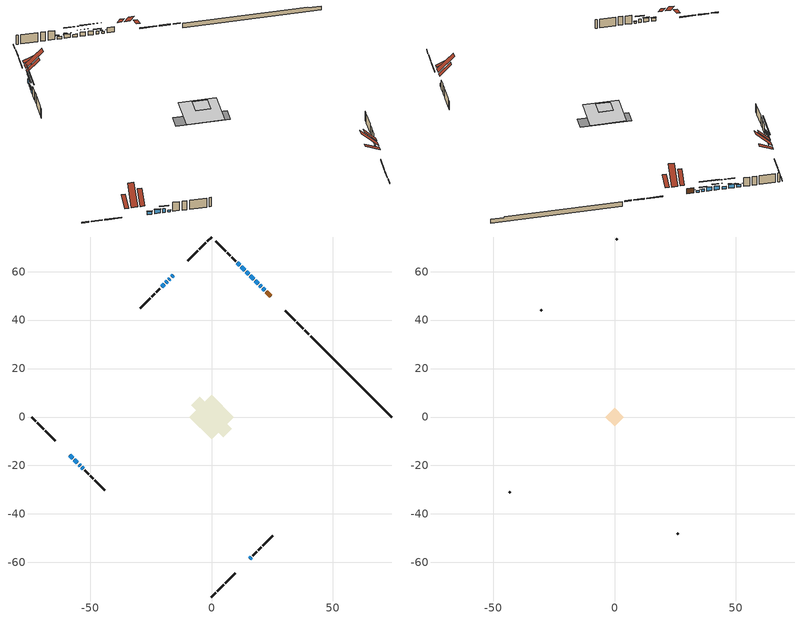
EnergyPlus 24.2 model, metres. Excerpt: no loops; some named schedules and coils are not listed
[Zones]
conditioned space
 floor adiabatic (AdiabaticFloorConstruction): -9.17,0 0,9.17 9.17,0 0,-9.17 z1.61
 floor foundation (Slab1 construction): -8.35,4.82 -4.82,8.35 8.35,-4.82 4.82,-8.35 z-1.48
 wall outside (RimJoist1 construction): 0,-74.29 1.68,-72.61 / -74.29,0 -72.61,-1.68 / 0,74.29 -1.68,72.61 / 40.22,34.07 38.54,35.75 z0.39:0.69
 wall outside (RimJoist2 construction): 2.34,-71.95 4.99,-69.3 / -71.95,-2.34 -69.3,-4.99 / -2.34,71.95 -4.99,69.3 / 37.88,36.41 35.23,39.06 z0.39:0.69
 wall outside (RimJoist3 construction): 5.65,-68.64 9.74,-64.55 / -68.64,-5.65 -64.55,-9.74 / -5.65,68.64 -9.74,64.55 / 34.57,39.72 30.48,43.81 z0.39:0.69
 wall outside (AdiabaticWallConstruction 1): 24.36,49.94 22.59,51.7 z0.39:2.42
 wall outside (AdiabaticWallConstruction): 21.94,52.35 21.25,53.04 z0.39:1.15; 20.6,53.69 19.93,54.36 z0.39:1.51; 19.28,55.01 18,56.29 / 17.34,56.95 16.07,58.22 / -15.86,58.43 -16.48,57.81 z0.39:2.02; 15.41,58.88 14.33,59.96 / -17.13,57.16 -17.67,56.62 z0.39:1.46; 13.68,60.61 12.31,61.98 / -56.69,-17.6 -55.33,-18.97 z0.39:1.97; 15.86,-58.43 16.44,-57.85 / -58.43,-15.87 -57.35,-16.94 z0.39:1.61; 11.65,62.64 10.58,63.71 z0.39:1.41; -18.33,55.96 -18.89,55.41 z0.39:0.82; -19.54,54.75 -20.62,53.67 z0.39:1.79; -54.67,-19.62 -54.11,-20.18 z0.39:1.86; -53.46,-20.83 -52.92,-21.37 z0.39:1
 wall outside (Wall1 construction): 17.09,-57.2 18.67,-55.62 / -52.26,-22.03 -50.69,-23.6 / -21.28,53.02 -22.85,51.44 / 9.92,64.37 8.35,65.94 z0.39:4.05
 wall outside (Wall2 construction): 19.32,-54.97 20.45,-53.84 / -50.03,-24.26 -48.91,-25.38 / -23.51,50.78 -24.63,49.66 / 7.69,66.6 6.57,67.72 z0.39:4.05
 wall outside (Wall3 construction): 21.1,-53.19 25.2,-49.09 / -48.25,-26.04 -44.16,-30.13 / -25.29,49 -29.38,44.91 / 5.91,68.38 1.82,72.47 z0.39:4.05
 wall foundation (FoundationWall1 construction): 40.88,33.41,-1.48 40.88,33.41,0.39 70.95,3.34,0.39 70.95,3.34,0.11 74.29,0,0.11 74.29,0,-1.48
 window (WindowConstruction): 21.94,52.35 21.25,53.04 z0.39:1.15
 window (WindowConstruction 7): 20.6,53.69 19.93,54.36 z0.39:1.51
 window (WindowConstruction 8): 19.28,55.02 18,56.29 z0.39:2.01
 window (WindowConstruction 9): 17.34,56.95 16.07,58.22 z0.39:2.01
 window (WindowConstruction 10): 15.41,58.88 14.33,59.96 z0.39:1.46
 window (WindowConstruction 11): 13.68,60.61 12.31,61.98 z0.39:1.97
 window (WindowConstruction 12): -15.87,58.42 -16.48,57.81 z0.39:2.01
 window (WindowConstruction 13): -17.13,57.16 -17.67,56.62 z0.39:1.46
 window (WindowConstruction 14): 15.87,-58.42 16.44,-57.85 z0.39:1.61
 window (WindowConstruction 1): 11.65,62.64 10.58,63.71 z0.39:1.41
 window (WindowConstruction 15): -18.33,55.96 -18.88,55.41 z0.39:0.82
 window (WindowConstruction 2): -19.54,54.75 -20.62,53.67 z0.39:1.79
 window (WindowConstruction 3): -58.42,-15.87 -57.35,-16.94 z0.39:1.61
 window (WindowConstruction 4): -56.69,-17.6 -55.33,-18.96 z0.39:1.97
 window (WindowConstruction 5): -54.67,-19.62 -54.11,-20.18 z0.39:1.86
 window (WindowConstruction 6): -53.46,-20.83 -52.92,-21.37 z0.39:1
 door (Door): 24.35,49.94 22.59,51.7 z0.39:2.42
 ceiling adiabatic (AdiabaticFloorConstruction): 0,-9.17 9.17,0 0,9.17 -9.17,0 z1.61
 roof outside (Roof2 construction): 13.49,-60.8,4.05 9.33,-56.64,9.93 7.86,-58.11,9.93 12.02,-62.27,4.05; -60.8,-13.49,4.05 -56.64,-9.33,9.93 -58.11,-7.86,9.93 -62.27,-12.02,4.05; -13.49,60.8,4.05 -9.33,56.64,9.93 -7.86,58.11,9.93 -12.02,62.27,4.05; 26.73,47.56,4.05 22.57,43.4,9.93 24.04,41.93,9.93 28.2,46.09,4.05
attic - vented
 floor to conditioned space (Floor1 construction Reversed): -3.72,0 0,3.72 3.72,0 0,-3.72 z4.05
 floor to conditioned space (Floor2 construction Reversed): -3.56,0 0,3.56 3.56,0 0,-3.56 z4.05
 wall outside (Wall4 construction): 25.85,-48.44 26.36,-47.93 / -43.5,-30.79 -43,-31.29 / -30.03,44.26 -30.54,43.75 / 1.16,73.13 0.66,73.63 z0.39:4.05
 roof outside (Roof1 construction): 11.36,-62.93,4.05 7.79,-59.35,6.15 6.83,-60.32,6.15 10.4,-63.89,4.05; -62.93,-11.36,4.05 -59.35,-7.79,6.15 -60.32,-6.83,6.15 -63.89,-10.4,4.05; -11.36,62.93,4.05 -7.79,59.35,6.15 -6.83,60.32,6.15 -10.4,63.89,4.05; 28.86,45.43,4.05 25.28,41.86,6.15 26.25,40.9,6.15 29.82,44.47,4.05
 roof outside (Roof3 construction): 15.21,-59.08,4.05 12.21,-56.08,8.29 11.15,-57.14,8.29 14.15,-60.14,4.05; -59.08,-15.21,4.05 -56.08,-12.21,8.29 -57.14,-11.15,8.29 -60.14,-14.15,4.05; -15.21,59.08,4.05 -12.21,56.08,8.29 -11.15,57.14,8.29 -14.15,60.14,4.05; 25.01,49.28,4.05 22.01,46.28,8.29 23.07,45.22,8.29 26.07,48.22,4.05
shading: 20.93,53.36 22.26,52.03 22.37,52.13 21.03,53.47 z1.61; 19.29,55 21.24,53.05 21.35,53.16 19.39,55.11 z2.42; 16.06,58.23 21.21,53.08 21.32,53.18 16.17,58.33 z4.75; 15.42,58.87 17.99,56.3 18.09,56.41 15.53,58.97 z2.93; 12.17,62.12 17.57,56.72 17.67,56.83 12.28,62.22 z4.51; 12.1,62.19 13.89,60.4 13.99,60.51 12.21,62.3 z2.26; -17.98,56.31 -14.36,59.93 -14.46,60.04 -18.09,56.41 z4.15; -19.18,55.11 -15.63,58.66 -15.73,58.77 -19.28,55.22 z3.59; 10.25,64.04 11.98,62.31 12.08,62.42 10.36,64.14 z1.87; -22.77,51.52 -14.45,59.84 -14.55,59.95 -22.87,51.63 z6.31; -21.05,53.24 -19.11,55.18 -19.22,55.29 -21.15,53.35 z2.4; -57.24,-17.05 -58.53,-15.76 -58.74,-15.97 -57.45,-17.26 z1.76; -55.22,-19.07 -56.8,-17.49 -57.01,-17.71 -55.43,-19.28 z2.12; -53.25,-21.04 -55.53,-18.76 -55.74,-18.97 -53.46,-21.25 z3.08; -52.81,-21.48 -53.56,-20.73 -53.77,-20.94 -53.02,-21.69 z1.15
[Building]
Building 1: Terrain=Suburbs
[Site:Location]
Halifax Intl AP_NS: Latitude {deg}=44.88; Longitude {deg}=-63.51; Time Zone {hr}=-4; Elevation {m}=145; Keep Site Location Information=Yes
[Site:GroundTemperature:Shallow]
3.15511, 1.33576, 1.19006, 2.05344, 5.51939, 8.9692, 11.96, 13.8546, 14.0156, 12.4746, 9.56009, 6.2161
[Site:WaterMainsTemperature]
Calculation Method=Schedule; Temperature Schedule=mains temperature schedule
[Material] Roughness=Rough; Thermal Absorptance=0.9
Name | Thickness {m} | Conductivity {W/m-K} | Density {kg/m3} | Specific Heat {J/kg-K} | Solar Absorptance | Visible Absorptance
asphalt or fiberglass shingles | 0.00635 | 0.162714 | 1121.4 | 1465.45 | 0.4 | 0.4
ceiling loosefill ins | 0.0846667 | 0.0480833 | 16.02 | 1046.75 | 0.7 | 0.7
ceiling stud and cavity | 0.1397 | 0.104528 | 65.682 | 1177.47 | 0.7 | 0.7
ceiling stud and cavity 1 | 0.1397 | 0.0867073 | 65.682 | 1177.47 | 0.7 | 0.7
concrete 4.0 in. | 0.1016 | 1.803125 | 2242.8 | 837.4 | 0.7 | 0.7
concrete 8.0 in. | 0.2032 | 1.803125 | 2242.8 | 837.4 | 0.7 | 0.7
door material | 0.04445 | 0.188738 | 512.64 | 1214.23 | 0.7 | 0.7
floor covering | 0.0127 | 0.0433444 | 54.468 | 1339.84 | 0.6 | 0.6
floor rigid ins; wall rigid ins | 0.512978 | 0.029427 | 32.04 | 1214.23 | 0.7 | 0.7
floor stud and cavity | 0.1397 | 1.75129 | 37.0049 | 1207.88 | 0.7 | 0.7
furniture material conditioned space 1 | 0.1524 | 0.115458 | 640.8 | 1214.23 | 0.6 | 0.6
gypsum board | 0.0127 | 0.160291 | 801 | 837.4 | 0.6 | 0.6
osb sheathing 0.5 in. | 0.0127 | 0.115458 | 512.64 | 1214.23 | 0.7 | 0.7
osb sheathing 0.75 in. | 0.01905 | 0.115458 | 512.64 | 1214.23 | 0.7 | 0.7
osb sheathing 2.0 in. | 0.0508 | 0.115458 | 512.64 | 1214.23 | 0.7 | 0.7
rim joist rigid ins | 0.051816 | 0.029427 | 32.04 | 1214.23 | 0.7 | 0.7
rim joist stud and cavity | 0.0508 | 0.593867 | 125.044 | 1163.47 | 0.6 | 0.6
rim joist stud and cavity 1 | 0.0508 | 0.570385 | 125.044 | 1163.47 | 0.6 | 0.6
rim joist stud and cavity 2 | 0.0508 | 0.0292424 | 125.044 | 1163.47 | 0.6 | 0.6
roof stud and cavity | 0.2032 | 0.115929 | 78.34581 | 1123.46 | 0.7 | 0.7
wall stud and cavity | 0.1397 | 0.100302 | 139.0536 | 1170.24 | 0.7 | 0.7
wall stud and cavity 1 | 0.1397 | 0.102109 | 139.0536 | 1170.24 | 0.7 | 0.7
wall stud and cavity 2 | 0.1397 | 0.0909844 | 139.0536 | 1170.24 | 0.7 | 0.7
wall stud and cavity 3 | 0.0889 | 6.1454 | 50.32683 | 1063.81 | 0.6 | 0.6
wall stud and cavity 4 | 0.0889 | 0.380278 | 52.3479 | 1209.89 | 0.7 | 0.7
wall stud and cavity 5 | 0.0889 | 0.391764 | 83.0341 | 1211.67 | 0.7 | 0.7
wood siding | 0.0254 | 0.102417 | 544.68 | 1172.36 | 0.4 | 0.4
wood siding 1 | 0.00254 | 0.102417 | 544.68 | 1172.36 | 0.4 | 0.4
wood siding 2; wood siding 3; wood siding 4 | 0.0254 | 0.102417 | 544.68 | 1172.36 | 0.7 | 0.7
[WindowMaterial:SimpleGlazingSystem]
Name | U-Factor {W/m2-K} | Solar Heat Gain Coefficient
WindowMaterial | 4.50436 | 0.53
WindowMaterial 1 | 4.31187 | 0.53
WindowMaterial 10 | 3.912142 | 0.55
WindowMaterial 11 | 4.79848 | 0.54
WindowMaterial 12 | 4.55148 | 0.49
WindowMaterial 2 | 4.07624 | 0.54
WindowMaterial 3 | 3.87296 | 0.56
WindowMaterial 4 | 3.61745 | 0.57
WindowMaterial 5 | 4.024 | 0.55
WindowMaterial 6 | 4.88989 | 0.5
WindowMaterial 7 | 4.125067 | 0.54
WindowMaterial 8 | 3.614047 | 0.57
WindowMaterial 9 | 4.27156 | 0.53
[Construction]
AdiabaticFloorConstruction: floor stud and cavity, floor rigid ins, osb sheathing 0.75 in., floor covering
AdiabaticWallConstruction: wood siding 3, wall rigid ins, wall stud and cavity 4, gypsum board
AdiabaticWallConstruction 1: wood siding 4, wall rigid ins, wall stud and cavity 4, gypsum board
Door: door material
Floor1 construction Reversed: gypsum board, ceiling stud and cavity
Floor2 construction Reversed: gypsum board, ceiling stud and cavity 1, ceiling loosefill ins
FoundationWall1 construction: concrete 8.0 in.
furniture construction conditioned space 1: furniture material conditioned space 1
PartitionWallConstruction: gypsum board, wall stud and cavity 5, gypsum board
RimJoist1 construction: wood siding 2, rim joist rigid ins, osb sheathing 2.0 in., rim joist stud and cavity
RimJoist2 construction: wood siding 2, rim joist rigid ins, osb sheathing 2.0 in., rim joist stud and cavity 1
RimJoist3 construction: wood siding 2, osb sheathing 2.0 in., rim joist stud and cavity 2
Roof1 construction; Roof3 construction: asphalt or fiberglass shingles
Roof2 construction: asphalt or fiberglass shingles, osb sheathing 0.75 in., roof stud and cavity, gypsum board
Slab1 construction: concrete 4.0 in.
Wall1 construction: wood siding, osb sheathing 0.5 in., wall stud and cavity, gypsum board
Wall2 construction: wood siding, osb sheathing 0.5 in., wall stud and cavity 1, gypsum board
Wall3 construction: wood siding, osb sheathing 0.5 in., wall stud and cavity 2, gypsum board
Wall4 construction: wood siding 1, wall stud and cavity 3
WindowConstruction: WindowMaterial
WindowConstruction 1: WindowMaterial 1
WindowConstruction 10; WindowConstruction 13: WindowMaterial 9
WindowConstruction 11; WindowConstruction 4: WindowMaterial 4
WindowConstruction 12: WindowMaterial 10
WindowConstruction 14: WindowMaterial 11
WindowConstruction 15: WindowMaterial 12
WindowConstruction 2: WindowMaterial 2
WindowConstruction 3: WindowMaterial 3
WindowConstruction 5: WindowMaterial 5
WindowConstruction 6: WindowMaterial 6
WindowConstruction 7: WindowMaterial 7
WindowConstruction 8; WindowConstruction 9: WindowMaterial 8
[Zone] Multiplier=1; Part of Total Floor Area=Yes
Name | Volume {m3}
attic - vented | 37.2025
conditioned space | 615.4
[Space]
Name | Zone | Volume {m3}
attic - vented 1 | attic - vented | 37.2025
conditioned space 1 | conditioned space | 615.4
[ZoneInfiltration:EffectiveLeakageArea]
infil attic - vented 1: Zone or Space=attic - vented 1; Schedule=Always On Discrete; Effective Air Leakage Area {cm2}=1899.58; Stack Coefficient=0.000549045; Wind Coefficient=1.58316e-05
[ZoneMixing]
whole house fan mix: Zone or Space=attic - vented; Schedule=Always On Continuous; Design Flow Rate Calculation Method=Flow/Zone; Design Flow Rate {m3/s}=0; Source Zone or Space=conditioned space
[SurfaceProperty:ExposedFoundationPerimeter]
Slab1: Exposed Perimeter Calculation Method=TotalExposedPerimeter; Total Exposed Perimeter {m}=47.253
[InternalMass] Zone or ZoneList=conditioned space; Space or SpaceList=conditioned space 1
Name | Construction | Surface Area {m2}
furniture mass conditioned space 1 | furniture construction conditioned space 1 | 104.52
partition wall mass | PartitionWallConstruction | 261.3
[Lights]
interior lighting: Zone or ZoneList or Space or SpaceList=conditioned space 1; Schedule=interior lighting schedule; Design Level Calculation Method=LightingLevel; Lighting Level {W}=343.2; Return Air Fraction=0; Fraction Radiant=0.6; Fraction Visible=0.2; Fraction Replaceable=1
[People]
occupants: Zone or ZoneList or Space or SpaceList=conditioned space 1; Number of People Schedule=occupants schedule; Number of People Calculation Method=People; Number of People=3; Fraction Radiant=0.314171; Sensible Heat Fraction=0.56303; Activity Level Schedule=occupants activity schedule; Carbon Dioxide Generation Rate {m3/s-W}=0; Enable ASHRAE 55 Comfort Warnings=No; Mean Radiant Temperature Calculation Type=EnclosureAveraged
[ElectricEquipment] Zone or ZoneList or Space or SpaceList=conditioned space 1; Design Level Calculation Method=EquipmentLevel
Name | Schedule | Design Level {W} | Fraction Latent | Fraction Radiant | Fraction Lost
clothes dryer | clothes dryer schedule | 140.772 | 0.015 | 0.081 | 0.85
clothes washer | clothes washer schedule | 32.1985 | 0.03 | 0.162 | 0.7
cooking range | cooking range schedule | 215.147 | 0.08 | 0.432 | 0.2
dishwasher | dishwasher schedule | 66.8632 | 0.3 | 0.18 | 0.4
fridge | fridge schedule | 72.9452 | 0 | 0.6 | 0
mech vent bath fan 0 | mech vent bath fan 0 schedule | 25.1 | 0 | 0 | 1
mech vent bath fan 1 | mech vent bath fan 1 schedule | 25.1 | 0 | 0 | 1
mech vent house fan | mech vent house fan schedule | 0 | 0 | 0 | 1
mech vent house fan cfis | mech vent house fan cfis schedule | 0 | 0 | 0 | 0
misc plug loads | misc plug loads schedule | 494.7 | 0.045 | 0.513 | 0.1
whole house fan | Always On Discrete | 0 | 0 | 0 | 1
[OtherEquipment] Zone or ZoneList or Space or SpaceList=conditioned space 1; Design Level Calculation Method=EquipmentLevel
Name | Fuel Type | Schedule | Design Level {W} | Fraction Latent | Fraction Radiant | Fraction Lost
clothes dryer 1 | Electricity | clothes dryer schedule | 0 | 0.015 | 0.081 | 0.85
cooking range 1 | Electricity | cooking range schedule | 0 | 0.08 | 0.432 | 0.2
general water use latent | None | general water use schedule | 62.594 | 1 | 0 | 0
general water use sensible | None | general water use schedule | -61.6891 | 0 | 0.6 | 0
mech vent house fan latent load | None | Always On Discrete | 0 | 1 | 0 | 0
mech vent house fan sensible load | None | Always On Discrete | 0 | 0 | 0 | 0
water heater energy adjustment1 | Electricity | Always On Discrete | 0.01 | 0 | 0 | 1
[ZoneInfiltration:DesignFlowRate] Zone or ZoneList or Space or SpaceList=conditioned space 1; Schedule=Always On Discrete; Design Flow Rate Calculation Method=Flow/Zone; Design Flow Rate {m3/s}=0
infil flow; natural vent flow; whole house fan flow
[ZoneControl:Thermostat]
conditioned space Thermostat: Zone or ZoneList=conditioned space; Control Type Schedule=conditioned space Thermostat Schedule; Control 1=conditioned space temperature setpoint; Temperature Difference Between Cutout And Setpoint {deltaC}=0
[ThermostatSetpoint:DualSetpoint]
conditioned space temperature setpoint: Heating Setpoint Temperature Schedule=heating setpoint; Cooling Setpoint Temperature Schedule=cooling setpoint
[AirLoopHVAC:UnitarySystem]
unit heater unitary system: Control Type=Load; Controlling Zone or Thermostat Location=conditioned space; Dehumidification Control Type=None; Availability Schedule=Always On Discrete; Supply Fan=unit heater supply fan; Fan Placement=BlowThrough; Supply Air Fan Operating Mode Schedule=unit heater auto fan schedule; Heating Coil=unit heater htg coil; DX Heating Coil Sizing Ratio=1; Use DOAS DX Cooling Coil=No; Minimum Supply Air Temperature {C}=2; Latent Load Control=SensibleOnlyLoadControl; Cooling Supply Air Flow Rate Method=None; Heating Supply Air Flow Rate Method=SupplyAirFlowRate; Heating Supply Air Flow Rate {m3/s}=0.936344; No Load Supply Air Flow Rate Method=SupplyAirFlowRate; No Load Supply Air Flow Rate {m3/s}=0; No Load Supply Air Flow Rate Control Set To Low Speed=Yes; Maximum Supply Air Temperature {C}=48.8889; Maximum Outdoor Dry-Bulb Temperature for Supplemental Heater Operation {C}=21; Ancillary On-Cycle Electric Power {W}=0; Ancillary Off-Cycle Electric Power {W}=0
[Zone equipment]
conditioned space: unit heater unitary system, electric baseboard
[Foundation:Kiva]
Foundation Kiva 1: Initial Indoor Air Temperature {C}=18; Wall Height Above Grade {m}=0.390022; Wall Depth Below Slab {m}=0.2032
[Foundation:Kiva:Settings]
Soil Conductivity {W/m-K}=0.849921; Soil Density {kg/m3}=1842.3; Soil Specific Heat {J/kg-K}=418.7; Ground Solar Absorptivity=0.9; Ground Thermal Absorptivity=0.9; Ground Surface Roughness {m}=0.03; Far-Field Width {m}=40; Deep-Ground Boundary Condition=ZeroFlux; Deep-Ground Depth {m}=40; Minimum Cell Dimension {m}=0.2; Maximum Cell Growth Coefficient=3; Simulation Timestep=Timestep
[Exterior:Lights]
exterior lighting: Schedule=exterior lighting schedule; Design Level {W}=75.6
[EnergyManagementSystem:Sensor] Output:Variable or Output:Meter Index Key=conditioned space
Name | Output:Variable or Output:Meter
conditioned_space_clg_unmet_s | Zone Cooling Setpoint Not Met Time
conditioned_space_htg_unmet_s | Zone Heating Setpoint Not Met Time
fridge_tin_s; tin_s; tin_s_1 | Zone Mean Air Temperature
tout_s | Zone Outdoor Air Drybulb Temperature
win_s | Zone Air Humidity Ratio
[Schedule:Constant]
Name | Hourly Value
Always On Continuous; mech vent house fan schedule; mech vent house fan cfis schedule; Always On Discrete | 1
occupants activity schedule | 117.228
fridge schedule; unit heater auto fan schedule | 0
[Schedule:Week:Daily]
interior lighting schedule Week Rule - Jan1-Jan27: interior lighting schedule day, interior lighting schedule day, interior lighting schedule day, interior lighting schedule day, interior lighting schedule day, interior lighting schedule day, interior lighting schedule day, interior lighting schedule default day, interior lighting schedule default day, interior lighting schedule default day, interior lighting schedule default day, interior lighting schedule default day
interior lighting schedule Week Rule - Jan28-Feb3: interior lighting schedule day, interior lighting schedule day, interior lighting schedule day, interior lighting schedule day, interior lighting schedule day 1, interior lighting schedule day 1, interior lighting schedule day 1, interior lighting schedule default day, interior lighting schedule default day, interior lighting schedule default day, interior lighting schedule default day, interior lighting schedule default day
interior lighting schedule Week Rule - Feb4-Feb24: interior lighting schedule day 1, interior lighting schedule day 1, interior lighting schedule day 1, interior lighting schedule day 1, interior lighting schedule day 1, interior lighting schedule day 1, interior lighting schedule day 1, interior lighting schedule default day, interior lighting schedule default day, interior lighting schedule default day, interior lighting schedule default day, interior lighting schedule default day
interior lighting schedule Week Rule - Feb25-Mar3: interior lighting schedule day 1, interior lighting schedule day 1, interior lighting schedule day 1, interior lighting schedule day 1, interior lighting schedule day 2, interior lighting schedule day 2, interior lighting schedule day 2, interior lighting schedule default day, interior lighting schedule default day, interior lighting schedule default day, interior lighting schedule default day, interior lighting schedule default day
interior lighting schedule Week Rule - Mar4-Mar31: interior lighting schedule day 2, interior lighting schedule day 2, interior lighting schedule day 2, interior lighting schedule day 2, interior lighting schedule day 2, interior lighting schedule day 2, interior lighting schedule day 2, interior lighting schedule default day, interior lighting schedule default day, interior lighting schedule default day, interior lighting schedule default day, interior lighting schedule default day
interior lighting schedule Week Rule - Apr1-Apr28: interior lighting schedule day 3, interior lighting schedule day 3, interior lighting schedule day 3, interior lighting schedule day 3, interior lighting schedule day 3, interior lighting schedule day 3, interior lighting schedule day 3, interior lighting schedule default day, interior lighting schedule default day, interior lighting schedule default day, interior lighting schedule default day, interior lighting schedule default day
interior lighting schedule Week Rule - Apr29-May5: interior lighting schedule day 3, interior lighting schedule day 3, interior lighting schedule day 4, interior lighting schedule day 4, interior lighting schedule day 4, interior lighting schedule day 4, interior lighting schedule day 4, interior lighting schedule default day, interior lighting schedule default day, interior lighting schedule default day, interior lighting schedule default day, interior lighting schedule default day
interior lighting schedule Week Rule - May6-May26: interior lighting schedule day 4, interior lighting schedule day 4, interior lighting schedule day 4, interior lighting schedule day 4, interior lighting schedule day 4, interior lighting schedule day 4, interior lighting schedule day 4, interior lighting schedule default day, interior lighting schedule default day, interior lighting schedule default day, interior lighting schedule default day, interior lighting schedule default day
interior lighting schedule Week Rule - May27-Jun2: interior lighting schedule day 4, interior lighting schedule day 4, interior lighting schedule day 4, interior lighting schedule day 4, interior lighting schedule day 4, interior lighting schedule day 5, interior lighting schedule day 5, interior lighting schedule default day, interior lighting schedule default day, interior lighting schedule default day, interior lighting schedule default day, interior lighting schedule default day
interior lighting schedule Week Rule - Jun3-Jun30: interior lighting schedule day 5, interior lighting schedule day 5, interior lighting schedule day 5, interior lighting schedule day 5, interior lighting schedule day 5, interior lighting schedule day 5, interior lighting schedule day 5, interior lighting schedule default day, interior lighting schedule default day, interior lighting schedule default day, interior lighting schedule default day, interior lighting schedule default day
interior lighting schedule Week Rule - Jul1-Jul28: interior lighting schedule day 6, interior lighting schedule day 6, interior lighting schedule day 6, interior lighting schedule day 6, interior lighting schedule day 6, interior lighting schedule day 6, interior lighting schedule day 6, interior lighting schedule default day, interior lighting schedule default day, interior lighting schedule default day, interior lighting schedule default day, interior lighting schedule default day
interior lighting schedule Week Rule - Jul29-Aug4: interior lighting schedule day 6, interior lighting schedule day 6, interior lighting schedule day 6, interior lighting schedule day 7, interior lighting schedule day 7, interior lighting schedule day 7, interior lighting schedule day 7, interior lighting schedule default day, interior lighting schedule default day, interior lighting schedule default day, interior lighting schedule default day, interior lighting schedule default day
interior lighting schedule Week Rule - Aug5-Aug25: interior lighting schedule day 7, interior lighting schedule day 7, interior lighting schedule day 7, interior lighting schedule day 7, interior lighting schedule day 7, interior lighting schedule day 7, interior lighting schedule day 7, interior lighting schedule default day, interior lighting schedule default day, interior lighting schedule default day, interior lighting schedule default day, interior lighting schedule default day
interior lighting schedule Week Rule - Aug26-Sep1: interior lighting schedule day 7, interior lighting schedule day 7, interior lighting schedule day 7, interior lighting schedule day 7, interior lighting schedule day 7, interior lighting schedule day 7, interior lighting schedule day 8, interior lighting schedule default day, interior lighting schedule default day, interior lighting schedule default day, interior lighting schedule default day, interior lighting schedule default day
interior lighting schedule Week Rule - Sep2-Sep29: interior lighting schedule day 8, interior lighting schedule day 8, interior lighting schedule day 8, interior lighting schedule day 8, interior lighting schedule day 8, interior lighting schedule day 8, interior lighting schedule day 8, interior lighting schedule default day, interior lighting schedule default day, interior lighting schedule default day, interior lighting schedule default day, interior lighting schedule default day
interior lighting schedule Week Rule - Sep30-Oct6: interior lighting schedule day 8, interior lighting schedule day 9, interior lighting schedule day 9, interior lighting schedule day 9, interior lighting schedule day 9, interior lighting schedule day 9, interior lighting schedule day 9, interior lighting schedule default day, interior lighting schedule default day, interior lighting schedule default day, interior lighting schedule default day, interior lighting schedule default day
interior lighting schedule Week Rule - Oct7-Oct27: interior lighting schedule day 9, interior lighting schedule day 9, interior lighting schedule day 9, interior lighting schedule day 9, interior lighting schedule day 9, interior lighting schedule day 9, interior lighting schedule day 9, interior lighting schedule default day, interior lighting schedule default day, interior lighting schedule default day, interior lighting schedule default day, interior lighting schedule default day
interior lighting schedule Week Rule - Oct28-Nov3: interior lighting schedule day 9, interior lighting schedule day 9, interior lighting schedule day 9, interior lighting schedule day 9, interior lighting schedule day 10, interior lighting schedule day 10, interior lighting schedule day 10, interior lighting schedule default day, interior lighting schedule default day, interior lighting schedule default day, interior lighting schedule default day, interior lighting schedule default day
interior lighting schedule Week Rule - Nov4-Nov24: interior lighting schedule day 10, interior lighting schedule day 10, interior lighting schedule day 10, interior lighting schedule day 10, interior lighting schedule day 10, interior lighting schedule day 10, interior lighting schedule day 10, interior lighting schedule default day, interior lighting schedule default day, interior lighting schedule default day, interior lighting schedule default day, interior lighting schedule default day
interior lighting schedule Week Rule - Nov25-Dec1: interior lighting schedule day 10, interior lighting schedule day 10, interior lighting schedule day 10, interior lighting schedule day 10, interior lighting schedule day 10, interior lighting schedule day 10, interior lighting schedule day 11, interior lighting schedule default day, interior lighting schedule default day, interior lighting schedule default day, interior lighting schedule default day, interior lighting schedule default day
interior lighting schedule Week Rule - Dec2-Dec31: interior lighting schedule day 11, interior lighting schedule day 11, interior lighting schedule day 11, interior lighting schedule day 11, interior lighting schedule day 11, interior lighting schedule day 11, interior lighting schedule day 11, interior lighting schedule default day, interior lighting schedule default day, interior lighting schedule default day, interior lighting schedule default day, interior lighting schedule default day
occupants schedule Week Rule - Jan1-Dec31: occupants schedule day, occupants schedule day, occupants schedule day, occupants schedule day, occupants schedule day, occupants schedule day, occupants schedule day, occupants schedule default day, occupants schedule default day, occupants schedule default day, occupants schedule default day, occupants schedule default day
clothes dryer schedule Week Rule - Jan1-Dec31: clothes dryer schedule day, clothes dryer schedule day, clothes dryer schedule day, clothes dryer schedule day, clothes dryer schedule day, clothes dryer schedule day, clothes dryer schedule day, clothes dryer schedule default day, clothes dryer schedule default day, clothes dryer schedule default day, clothes dryer schedule default day, clothes dryer schedule default day
clothes washer schedule Week Rule - Jan1-Dec31: clothes washer schedule day, clothes washer schedule day, clothes washer schedule day, clothes washer schedule day, clothes washer schedule day, clothes washer schedule day, clothes washer schedule day, clothes washer schedule default day, clothes washer schedule default day, clothes washer schedule default day, clothes washer schedule default day, clothes washer schedule default day
cooking range schedule Week Rule - Jan1-Dec31: cooking range schedule day, cooking range schedule day, cooking range schedule day, cooking range schedule day, cooking range schedule day, cooking range schedule day, cooking range schedule day, cooking range schedule default day, cooking range schedule default day, cooking range schedule default day, cooking range schedule default day, cooking range schedule default day
dishwasher schedule Week Rule - Jan1-Dec31: dishwasher schedule day, dishwasher schedule day, dishwasher schedule day, dishwasher schedule day, dishwasher schedule day, dishwasher schedule day, dishwasher schedule day, dishwasher schedule default day, dishwasher schedule default day, dishwasher schedule default day, dishwasher schedule default day, dishwasher schedule default day
mech vent bath fan 0 schedule Week Rule - Jan1-Dec31: mech vent bath fan 0 schedule day, mech vent bath fan 0 schedule day, mech vent bath fan 0 schedule day, mech vent bath fan 0 schedule day, mech vent bath fan 0 schedule day, mech vent bath fan 0 schedule day, mech vent bath fan 0 schedule day, mech vent bath fan 0 schedule default day, mech vent bath fan 0 schedule default day, mech vent bath fan 0 schedule default day, mech vent bath fan 0 schedule default day, mech vent bath fan 0 schedule default day
mech vent bath fan 1 schedule Week Rule - Jan1-Dec31: mech vent bath fan 1 schedule day, mech vent bath fan 1 schedule day, mech vent bath fan 1 schedule day, mech vent bath fan 1 schedule day, mech vent bath fan 1 schedule day, mech vent bath fan 1 schedule day, mech vent bath fan 1 schedule day, mech vent bath fan 1 schedule default day, mech vent bath fan 1 schedule default day, mech vent bath fan 1 schedule default day, mech vent bath fan 1 schedule default day, mech vent bath fan 1 schedule default day
misc plug loads schedule Week Rule - Jan1-Dec31: misc plug loads schedule day, misc plug loads schedule day, misc plug loads schedule day, misc plug loads schedule day, misc plug loads schedule day, misc plug loads schedule day, misc plug loads schedule day, misc plug loads schedule default day, misc plug loads schedule default day, misc plug loads schedule default day, misc plug loads schedule default day, misc plug loads schedule default day
general water use schedule Week Rule - Jan1-Dec31: general water use schedule day, general water use schedule day, general water use schedule day, general water use schedule day, general water use schedule day, general water use schedule day, general water use schedule day, general water use schedule default day, general water use schedule default day, general water use schedule default day, general water use schedule default day, general water use schedule default day
exterior lighting schedule Week Rule - Jan1-Jan27: exterior lighting schedule day, exterior lighting schedule day, exterior lighting schedule day, exterior lighting schedule day, exterior lighting schedule day, exterior lighting schedule day, exterior lighting schedule day, exterior lighting schedule default day, exterior lighting schedule default day, exterior lighting schedule default day, exterior lighting schedule default day, exterior lighting schedule default day
exterior lighting schedule Week Rule - Jan28-Feb3: exterior lighting schedule day, exterior lighting schedule day, exterior lighting schedule day, exterior lighting schedule day, exterior lighting schedule day 1, exterior lighting schedule day 1, exterior lighting schedule day 1, exterior lighting schedule default day, exterior lighting schedule default day, exterior lighting schedule default day, exterior lighting schedule default day, exterior lighting schedule default day
exterior lighting schedule Week Rule - Feb4-Feb24: exterior lighting schedule day 1, exterior lighting schedule day 1, exterior lighting schedule day 1, exterior lighting schedule day 1, exterior lighting schedule day 1, exterior lighting schedule day 1, exterior lighting schedule day 1, exterior lighting schedule default day, exterior lighting schedule default day, exterior lighting schedule default day, exterior lighting schedule default day, exterior lighting schedule default day
exterior lighting schedule Week Rule - Feb25-Mar3: exterior lighting schedule day 1, exterior lighting schedule day 1, exterior lighting schedule day 1, exterior lighting schedule day 1, exterior lighting schedule day 2, exterior lighting schedule day 2, exterior lighting schedule day 2, exterior lighting schedule default day, exterior lighting schedule default day, exterior lighting schedule default day, exterior lighting schedule default day, exterior lighting schedule default day
[Schedule:Year]
interior lighting schedule: interior lighting schedule Week Rule - Jan1-Jan27, 1, 1, 1, 27, interior lighting schedule Week Rule - Jan28-Feb3, 1, 28, 2, 3, interior lighting schedule Week Rule - Feb4-Feb24, 2, 4, 2, 24, interior lighting schedule Week Rule - Feb25-Mar3, 2, 25, 3, 3, interior lighting schedule Week Rule - Mar4-Mar31, 3, 4, 3, 31, interior lighting schedule Week Rule - Apr1-Apr28, 4, 1, 4, 28, interior lighting schedule Week Rule - Apr29-May5, 4, 29, 5, 5, interior lighting schedule Week Rule - May6-May26, 5, 6, 5, 26, interior lighting schedule Week Rule - May27-Jun2, 5, 27, 6, 2, interior lighting schedule Week Rule - Jun3-Jun30, 6, 3, 6, 30, interior lighting schedule Week Rule - Jul1-Jul28, 7, 1, 7, 28, interior lighting schedule Week Rule - Jul29-Aug4, 7, 29, 8, 4, interior lighting schedule Week Rule - Aug5-Aug25, 8, 5, 8, 25, interior lighting schedule Week Rule - Aug26-Sep1, 8, 26, 9, 1, interior lighting schedule Week Rule - Sep2-Sep29, 9, 2, 9, 29, interior lighting schedule Week Rule - Sep30-Oct6, 9, 30, 10, 6, interior lighting schedule Week Rule - Oct7-Oct27, 10, 7, 10, 27, interior lighting schedule Week Rule - Oct28-Nov3, 10, 28, 11, 3, interior lighting schedule Week Rule - Nov4-Nov24, 11, 4, 11, 24, interior lighting schedule Week Rule - Nov25-Dec1, 11, 25, 12, 1, interior lighting schedule Week Rule - Dec2-Dec31, 12, 2, 12, 31
occupants schedule: occupants schedule Week Rule - Jan1-Dec31, 1, 1, 12, 31
clothes dryer schedule: clothes dryer schedule Week Rule - Jan1-Dec31, 1, 1, 12, 31
clothes washer schedule: clothes washer schedule Week Rule - Jan1-Dec31, 1, 1, 12, 31
cooking range schedule: cooking range schedule Week Rule - Jan1-Dec31, 1, 1, 12, 31
dishwasher schedule: dishwasher schedule Week Rule - Jan1-Dec31, 1, 1, 12, 31
mech vent bath fan 0 schedule: mech vent bath fan 0 schedule Week Rule - Jan1-Dec31, 1, 1, 12, 31
mech vent bath fan 1 schedule: mech vent bath fan 1 schedule Week Rule - Jan1-Dec31, 1, 1, 12, 31
misc plug loads schedule: misc plug loads schedule Week Rule - Jan1-Dec31, 1, 1, 12, 31
general water use schedule: general water use schedule Week Rule - Jan1-Dec31, 1, 1, 12, 31
exterior lighting schedule: exterior lighting schedule Week Rule - Jan1-Jan27, 1, 1, 1, 27, exterior lighting schedule Week Rule - Jan28-Feb3, 1, 28, 2, 3, exterior lighting schedule Week Rule - Feb4-Feb24, 2, 4, 2, 24, exterior lighting schedule Week Rule - Feb25-Mar3, 2, 25, 3, 3, exterior lighting schedule Week Rule - Mar4-Mar31, 3, 4, 3, 31, exterior lighting schedule Week Rule - Apr1-Apr28, 4, 1, 4, 28, exterior lighting schedule Week Rule - Apr29-May5, 4, 29, 5, 5, exterior lighting schedule Week Rule - May6-May26, 5, 6, 5, 26, exterior lighting schedule Week Rule - May27-Jun2, 5, 27, 6, 2, exterior lighting schedule Week Rule - Jun3-Jun30, 6, 3, 6, 30, exterior lighting schedule Week Rule - Jul1-Jul28, 7, 1, 7, 28, exterior lighting schedule Week Rule - Jul29-Aug4, 7, 29, 8, 4, exterior lighting schedule Week Rule - Aug5-Aug25, 8, 5, 8, 25, exterior lighting schedule Week Rule - Aug26-Sep1, 8, 26, 9, 1, exterior lighting schedule Week Rule - Sep2-Sep29, 9, 2, 9, 29, exterior lighting schedule Week Rule - Sep30-Oct6, 9, 30, 10, 6, exterior lighting schedule Week Rule - Oct7-Oct27, 10, 7, 10, 27, exterior lighting schedule Week Rule - Oct28-Nov3, 10, 28, 11, 3, exterior lighting schedule Week Rule - Nov4-Nov24, 11, 4, 11, 24, exterior lighting schedule Week Rule - Nov25-Dec1, 11, 25, 12, 1, exterior lighting schedule Week Rule - Dec2-Dec31, 12, 2, 12, 31
[Schedule:Compact]
conditioned space Thermostat Schedule: Through: 12/31, For: AllDays, Until: 24:00, 4
mains temperature schedule: Through: 01/01, For: AllDays, Until: 24:00, 7.41, Through: 01/02, For: AllDays, Until: 24:00, 7.34833, Through: 01/03, For: AllDays, Until: 24:00, 7.28778, Through: 01/04, For: AllDays, Until: 24:00, 7.22889, Through: 01/05, For: AllDays, Until: 24:00, 7.17056, Through: 01/06, For: AllDays, Until: 24:00, 7.11333, Through: 01/07, For: AllDays, Until: 24:00, 7.05722, Through: 01/08, For: AllDays, Until: 24:00, 7.00167, Through: 01/09, For: AllDays, Until: 24:00, 6.94778, Through: 01/10, For: AllDays, Until: 24:00, 6.895, Through: 01/11, For: AllDays, Until: 24:00, 6.84333, Through: 01/12, For: AllDays, Until: 24:00, 6.79278, Through: 01/13, For: AllDays, Until: 24:00, 6.74389, Through: 01/14, For: AllDays, Until: 24:00, 6.69556, Through: 01/15, For: AllDays, Until: 24:00, 6.64889, Through: 01/16, For: AllDays, Until: 24:00, 6.60278, Through: 01/17, For: AllDays, Until: 24:00, 6.55833, Through: 01/18, For: AllDays, Until: 24:00, 6.515, Through: 01/19, For: AllDays, Until: 24:00, 6.47333, Through: 01/20, For: AllDays, Until: 24:00, 6.43278, Through: 01/21, For: AllDays, Until: 24:00, 6.39333, Through: 01/22, For: AllDays, Until: 24:00, 6.355, Through: 01/23, For: AllDays, Until: 24:00, 6.31833, Through: 01/24, For: AllDays, Until: 24:00, 6.28278, Through: 01/25, For: AllDays, Until: 24:00, 6.24889, Through: 01/26, For: AllDays, Until: 24:00, 6.21611, Through: 01/27, For: AllDays, Until: 24:00, 6.18444, Through: 01/28, For: AllDays, Until: 24:00, 6.15444, Through: 01/29, For: AllDays, Until: 24:00, 6.12556, Through: 01/30, For: AllDays, Until: 24:00, 6.09833, Through: 01/31, For: AllDays, Until: 24:00, 6.07222, Through: 02/01, For: AllDays, Until: 24:00, 6.04778, Through: 02/02, For: AllDays, Until: 24:00, 6.02444, Through: 02/03, For: AllDays, Until: 24:00, 6.00278, Through: 02/04, For: AllDays, Until: 24:00, 5.98222, Through: 02/05, For: AllDays, Until: 24:00, 5.96333, Through: 02/06, For: AllDays, Until: 24:00, 5.94556, Through: 02/07, For: AllDays, Until: 24:00, 5.92944, Through: 02/08, For: AllDays, Until: 24:00, 5.915, Through: 02/09, For: AllDays, Until: 24:00, 5.90167, Through: 02/10, For: AllDays, Until: 24:00, 5.89, Through: 02/11, For: AllDays, Until: 24:00, 5.87944, Through: 02/12, For: AllDays, Until: 24:00, 5.87056, Through: 02/13, For: AllDays, Until: 24:00, 5.86333, Through: 02/14, For: AllDays, Until: 24:00, 5.85722, Through: 02/15, For: AllDays, Until: 24:00, 5.85278, Through: 02/16, For: AllDays, Until: 24:00, 5.84944, Through: 02/17, For: AllDays, Until: 24:00, 5.84833, Through: 02/18, For: AllDays, Until: 24:00, 5.84778, Through: 02/19, For: AllDays, Until: 24:00, 5.84944, Through: 02/20, For: AllDays, Until: 24:00, 5.85167, Through: 02/21, For: AllDays, Until: 24:00, 5.85611, Through: 02/22, For: AllDays, Until: 24:00, 5.86167, Through: 02/23, For: AllDays, Until: 24:00, 5.86889, Through: 02/24, For: AllDays, Until: 24:00, 5.87722, Through: 02/25, For: AllDays, Until: 24:00, 5.88722, Through: 02/26, For: AllDays, Until: 24:00, 5.89889, Through: 02/27, For: AllDays, Until: 24:00, 5.91167, Through: 02/28, For: AllDays, Until: 24:00, 5.92611, Through: 03/01, For: AllDays, Until: 24:00, 5.94222, Through: 03/02, For: AllDays, Until: 24:00, 5.95944, Through: 03/03, For: AllDays, Until: 24:00, 5.97778, Through: 03/04, For: AllDays, Until: 24:00, 5.99778, Through: 03/05, For: AllDays, Until: 24:00, 6.01944, Through: 03/06, For: AllDays, Until: 24:00, 6.04222, Through: 03/07, For: AllDays, Until: 24:00, 6.06667, Through: 03/08, For: AllDays, Until: 24:00, 6.09222, Through: 03/09, For: AllDays, Until: 24:00, 6.11944, Through: 03/10, For: AllDays, Until: 24:00, 6.14778, Through: 03/11, For: AllDays, Until: 24:00, 6.17722, Through: 03/12, For: AllDays, Until: 24:00, 6.20833, Through: 03/13, For: AllDays, Until: 24:00, 6.24111, Through: 03/14, For: AllDays, Until: 24:00, 6.275, Through: 03/15, For: AllDays, Until: 24:00, 6.31, Through: 03/16, For: AllDays, Until: 24:00, 6.34667, Through: 03/17, For: AllDays, Until: 24:00, 6.38444, Through: 03/18, For: AllDays, Until: 24:00, 6.42333, Through: 03/19, For: AllDays, Until: 24:00, 6.46389, Through: 03/20, For: AllDays, Until: 24:00, 6.50556, Through: 03/21, For: AllDays, Until: 24:00, 6.54833, Through: 03/22, For: AllDays, Until: 24:00, 6.59278, Through: 03/23, For: AllDays, Until: 24:00, 6.63833, Through: 03/24, For: AllDays, Until: 24:00, 6.685, Through: 03/25, For: AllDays, Until: 24:00, 6.73278, Through: 03/26, For: AllDays, Until: 24:00, 6.78167, Through: 03/27, For: AllDays, Until: 24:00, 6.83167, Through: 03/28, For: AllDays, Until: 24:00, 6.88333, Through: 03/29, For: AllDays, Until: 24:00, 6.93611, Through: 03/30, For: AllDays, Until: 24:00, 6.98944, Through: 03/31, For: AllDays, Until: 24:00, 7.04444, Through: 04/01, For: AllDays, Until: 24:00, 7.1, Through: 04/02, For: AllDays, Until: 24:00, 7.15722, Through: 04/03, For: AllDays, Until: 24:00, 7.21556, Through: 04/04, For: AllDays, Until: 24:00, 7.27444, Through: 04/05, For: AllDays, Until: 24:00, 7.33444, Through: 04/06, For: AllDays, Until: 24:00, 7.39556, Through: 04/07, For: AllDays, Until: 24:00, 7.45778, Through: 04/08, For: AllDays, Until: 24:00, 7.52111, Through: 04/09, For: AllDays, Until: 24:00, 7.585, Through: 04/10, For: AllDays, Until: 24:00, 7.65, Through: 04/11, For: AllDays, Until: 24:00, 7.71611, Through: 04/12, For: AllDays, Until: 24:00, 7.78333, Through: 04/13, For: AllDays, Until: 24:00, 7.85111, Through: 04/14, For: AllDays, Until: 24:00, 7.91944, Through: 04/15, For: AllDays, Until: 24:00, 7.98889, Through: 04/16, For: AllDays, Until: 24:00, 8.05944, Through: 04/17, For: AllDays, Until: 24:00, 8.13056, Through: 04/18, For: AllDays, Until: 24:00, 8.20222, Through: 04/19, For: AllDays, Until: 24:00, 8.275, Through: 04/20, For: AllDays, Until: 24:00, 8.34833, Through: 04/21, For: AllDays, Until: 24:00, 8.42222, Through: 04/22, For: AllDays, Until: 24:00, 8.49722, Through: 04/23, For: AllDays, Until: 24:00, 8.57278, Through: 04/24, For: AllDays, Until: 24:00, 8.64889, Through: 04/25, For: AllDays, Until: 24:00, 8.72556, Through: 04/26, For: AllDays, Until: 24:00, 8.80278, Through: 04/27, For: AllDays, Until: 24:00, 8.88111, Through: 04/28, For: AllDays, Until: 24:00, 8.95944, Through: 04/29, For: AllDays, Until: 24:00, 9.03833, Through: 04/30, For: AllDays, Until: 24:00, 9.11778, Through: 05/01, For: AllDays, Until: 24:00, 9.19778, Through: 05/02, For: AllDays, Until: 24:00, 9.27833, Through: 05/03, For: AllDays, Until: 24:00, 9.35944, Through: 05/04, For: AllDays, Until: 24:00, 9.44056, Through: 05/05, For: AllDays, Until: 24:00, 9.52278, Through: 05/06, For: AllDays, Until: 24:00, 9.60444, Through: 05/07, For: AllDays, Until: 24:00, 9.68722, Through: 05/08, For: AllDays, Until: 24:00, 9.77, Through: 05/09, For: AllDays, Until: 24:00, 9.85278, Through: 05/10, For: AllDays, Until: 24:00, 9.93611, Through: 05/11, For: AllDays, Until: 24:00, 10.02, Through: 05/12, For: AllDays, Until: 24:00, 10.1039, Through: 05/13, For: AllDays, Until: 24:00, 10.1878, Through: 05/14, For: AllDays, Until: 24:00, 10.2722, Through: 05/15, For: AllDays, Until: 24:00, 10.3561, Through: 05/16, For: AllDays, Until: 24:00, 10.4406, Through: 05/17, For: AllDays, Until: 24:00, 10.5256, Through: 05/18, For: AllDays, Until: 24:00, 10.61, Through: 05/19, For: AllDays, Until: 24:00, 10.6944, Through: 05/20, For: AllDays, Until: 24:00, 10.7794, Through: 05/21, For: AllDays, Until: 24:00, 10.8639, Through: 05/22, For: AllDays, Until: 24:00, 10.9489, Through: 05/23, For: AllDays, Until: 24:00, 11.0333, Through: 05/24, For: AllDays, Until: 24:00, 11.1178, Through: 05/25, For: AllDays, Until: 24:00, 11.2022, Through: 05/26, For: AllDays, Until: 24:00, 11.2867, Through: 05/27, For: AllDays, Until: 24:00, 11.3711, Through: 05/28, For: AllDays, Until: 24:00, 11.455, Through: 05/29, For: AllDays, Until: 24:00, 11.5389, Through: 05/30, For: AllDays, Until: 24:00, 11.6222, Through: 05/31, For: AllDays, Until: 24:00, 11.7056, Through: 06/01, For: AllDays, Until: 24:00, 11.7883, Through: 06/02, For: AllDays, Until: 24:00, 11.8711, Through: 06/03, For: AllDays, Until: 24:00, 11.9539, Through: 06/04, For: AllDays, Until: 24:00, 12.0356, Through: 06/05, For: AllDays, Until: 24:00, 12.1172, Through: 06/06, For: AllDays, Until: 24:00, 12.1989, Through: 06/07, For: AllDays, Until: 24:00, 12.2794, Through: 06/08, For: AllDays, Until: 24:00, 12.36, Through: 06/09, For: AllDays, Until: 24:00, 12.44, Through: 06/10, For: AllDays, Until: 24:00, 12.5194, Through: 06/11, For: AllDays, Until: 24:00, 12.5983, Through: 06/12, For: AllDays, Until: 24:00, 12.6767, Through: 06/13, For: AllDays, Until: 24:00, 12.7544, Through: 06/14, For: AllDays, Until: 24:00, 12.8317, Through: 06/15, For: AllDays, Until: 24:00, 12.9083, Through: 06/16, For: AllDays, Until: 24:00, 12.9844, Through: 06/17, For: AllDays, Until: 24:00, 13.0594, Through: 06/18, For: AllDays, Until: 24:00, 13.1344, Through: 06/19, For: AllDays, Until: 24:00, 13.2083, Through: 06/20, For: AllDays, Until: 24:00, 13.2811, Through: 06/21, For: AllDays, Until: 24:00, 13.3539, Through: 06/22, For: AllDays, Until: 24:00, 13.4256, Through: 06/23, For: AllDays, Until: 24:00, 13.4967, Through: 06/24, For: AllDays, Until: 24:00, 13.5667, Through: 06/25, For: AllDays, Until: 24:00, 13.6361, Through: 06/26, For: AllDays, Until: 24:00, 13.7044, Through: 06/27, For: AllDays, Until: 24:00, 13.7717, Through: 06/28, For: AllDays, Until: 24:00, 13.8389, Through: 06/29, For: AllDays, Until: 24:00, 13.9044, Through: 06/30, For: AllDays, Until: 24:00, 13.9694, Through: 07/01, For: AllDays, Until: 24:00, 14.0333, Through: 07/02, For: AllDays, Until: 24:00, 14.0961, Through: 07/03, For: AllDays, Until: 24:00, 14.1583, Through: 07/04, For: AllDays, Until: 24:00, 14.2189, Through: 07/05, For: AllDays, Until: 24:00, 14.2789, Through: 07/06, For: AllDays, Until: 24:00, 14.3378, Through: 07/07, For: AllDays, Until: 24:00, 14.3956, Through: 07/08, For: AllDays, Until: 24:00, 14.4522, Through: 07/09, For: AllDays, Until: 24:00, 14.5083, Through: 07/10, For: AllDays, Until: 24:00, 14.5628, Through: 07/11, For: AllDays, Until: 24:00, 14.6161, Through: 07/12, For: AllDays, Until: 24:00, 14.6683, Through: 07/13, For: AllDays, Until: 24:00, 14.7194, Through: 07/14, For: AllDays, Until: 24:00, 14.7694, Through: 07/15, For: AllDays, Until: 24:00, 14.8183, Through: 07/16, For: AllDays, Until: 24:00, 14.8661, Through: 07/17, For: AllDays, Until: 24:00, 14.9122, Through: 07/18, For: AllDays, Until: 24:00, 14.9572, Through: 07/19, For: AllDays, Until: 24:00, 15.0011, Through: 07/20, For: AllDays, Until: 24:00, 15.0439, Through: 07/21, For: AllDays, Until: 24:00, 15.0856, Through: 07/22, For: AllDays, Until: 24:00, 15.1256, Through: 07/23, For: AllDays, Until: 24:00, 15.1644, Through: 07/24, For: AllDays, Until: 24:00, 15.2017, Through: 07/25, For: AllDays, Until: 24:00, 15.2383, Through: 07/26, For: AllDays, Until: 24:00, 15.2728, Through: 07/27, For: AllDays, Until: 24:00, 15.3067, Through: 07/28, For: AllDays, Until: 24:00, 15.3389, Through: 07/29, For: AllDays, Until: 24:00, 15.3694, Through: 07/30, For: AllDays, Until: 24:00, 15.3989, Through: 07/31, For: AllDays, Until: 24:00, 15.4272, Through: 08/01, For: AllDays, Until: 24:00, 15.4539, Through: 08/02, For: AllDays, Until: 24:00, 15.4794, Through: 08/03, For: AllDays, Until: 24:00, 15.5033, Through: 08/04, For: AllDays, Until: 24:00, 15.5261, Through: 08/05, For: AllDays, Until: 24:00, 15.5472, Through: 08/06, For: AllDays, Until: 24:00, 15.5667, Through: 08/07, For: AllDays, Until: 24:00, 15.585, Through: 08/08, For: AllDays, Until: 24:00, 15.6022, Through: 08/09, For: AllDays, Until: 24:00, 15.6172, Through: 08/10, For: AllDays, Until: 24:00, 15.6317, Through: 08/11, For: AllDays, Until: 24:00, 15.6439, Through: 08/12, For: AllDays, Until: 24:00, 15.655, Through: 08/13, For: AllDays, Until: 24:00, 15.665, Through: 08/14, For: AllDays, Until: 24:00, 15.6733, Through: 08/15, For: AllDays, Until: 24:00, 15.68, Through: 08/16, For: AllDays, Until: 24:00, 15.6856, Through: 08/17, For: AllDays, Until: 24:00, 15.6894, Through: 08/18, For: AllDays, Until: 24:00, 15.6917, Through: 08/19, For: AllDays, Until: 24:00, 15.6928, Through: 08/20, For: AllDays, Until: 24:00, 15.6922, Through: 08/21, For: AllDays, Until: 24:00, 15.69, Through: 08/22, For: AllDays, Until: 24:00, 15.6867, Through: 08/23, For: AllDays, Until: 24:00, 15.6822, Through: 08/24, For: AllDays, Until: 24:00, 15.6756, Through: 08/25, For: AllDays, Until: 24:00, 15.6678, Through: 08/26, For: AllDays, Until: 24:00, 15.6589, Through: 08/27, For: AllDays, Until: 24:00, 15.6478, Through: 08/28, For: AllDays, Until: 24:00, 15.6361, Through: 08/29, For: AllDays, Until: 24:00, 15.6222, Through: 08/30, For: AllDays, Until: 24:00, 15.6072, Through: 08/31, For: AllDays, Until: 24:00, 15.5911, Through: 09/01, For: AllDays, Until: 24:00, 15.5733, Through: 09/02, For: AllDays, Until: 24:00, 15.5539, Through: 09/03, For: AllDays, Until: 24:00, 15.5333, Through: 09/04, For: AllDays, Until: 24:00, 15.5111, Through: 09/05, For: AllDays, Until: 24:00, 15.4878, Through: 09/06, For: AllDays, Until: 24:00, 15.4628, Through: 09/07, For: AllDays, Until: 24:00, 15.4367, Through: 09/08, For: AllDays, Until: 24:00, 15.4089, Through: 09/09, For: AllDays, Until: 24:00, 15.38, Through: 09/10, For: AllDays, Until: 24:00, 15.3494, Through: 09/11, For: AllDays, Until: 24:00, 15.3178, Through: 09/12, For: AllDays, Until: 24:00, 15.2844, Through: 09/13, For: AllDays, Until: 24:00, 15.25, Through: 09/14, For: AllDays, Until: 24:00, 15.2144, Through: 09/15, For: AllDays, Until: 24:00, 15.1772, Through: 09/16, For: AllDays, Until: 24:00, 15.1389, Through: 09/17, For: AllDays, Until: 24:00, 15.0989, Through: 09/18, For: AllDays, Until: 24:00, 15.0583, Through: 09/19, For: AllDays, Until: 24:00, 15.0161, Through: 09/20, For: AllDays, Until: 24:00, 14.9722, Through: 09/21, For: AllDays, Until: 24:00, 14.9278, Through: 09/22, For: AllDays, Until: 24:00, 14.8817, Through: 09/23, For: AllDays, Until: 24:00, 14.8344, Through: 09/24, For: AllDays, Until: 24:00, 14.7861, Through: 09/25, For: AllDays, Until: 24:00, 14.7367, Through: 09/26, For: AllDays, Until: 24:00, 14.6861, Through: 09/27, For: AllDays, Until: 24:00, 14.6339, Through: 09/28, For: AllDays, Until: 24:00, 14.5811, Through: 09/29, For: AllDays, Until: 24:00, 14.5267, Through: 09/30, For: AllDays, Until: 24:00, 14.4717, Through: 10/01, For: AllDays, Until: 24:00, 14.415, Through: 10/02, For: AllDays, Until: 24:00, 14.3578, Through: 10/03, For: AllDays, Until: 24:00, 14.2989, Through: 10/04, For: AllDays, Until: 24:00, 14.2394, Through: 10/05, For: AllDays, Until: 24:00, 14.1789, Through: 10/06, For: AllDays, Until: 24:00, 14.1172, Through: 10/07, For: AllDays, Until: 24:00, 14.0544, Through: 10/08, For: AllDays, Until: 24:00, 13.9911, Through: 10/09, For: AllDays, Until: 24:00, 13.9267, Through: 10/10, For: AllDays, Until: 24:00, 13.8611, Through: 10/11, For: AllDays, Until: 24:00, 13.7944, Through: 10/12, For: AllDays, Until: 24:00, 13.7272, Through: 10/13, For: AllDays, Until: 24:00, 13.6594, Through: 10/14, For: AllDays, Until: 24:00, 13.59, Through: 10/15, For: AllDays, Until: 24:00, 13.5206, Through: 10/16, For: AllDays, Until: 24:00, 13.4494, Through: 10/17, For: AllDays, Until: 24:00, 13.3783, Through: 10/18, For: AllDays, Until: 24:00, 13.3061, Through: 10/19, For: AllDays, Until: 24:00, 13.2328, Through: 10/20, For: AllDays, Until: 24:00, 13.1594, Through: 10/21, For: AllDays, Until: 24:00, 13.085, Through: 10/22, For: AllDays, Until: 24:00, 13.01, Through: 10/23, For: AllDays, Until: 24:00, 12.9339, Through: 10/24, For: AllDays, Until: 24:00, 12.8578, Through: 10/25, For: AllDays, Until: 24:00, 12.7806, Through: 10/26, For: AllDays, Until: 24:00, 12.7028, Through: 10/27, For: AllDays, Until: 24:00, 12.625, Through: 10/28, For: AllDays, Until: 24:00, 12.5461, Through: 10/29, For: AllDays, Until: 24:00, 12.4667, Through: 10/30, For: AllDays, Until: 24:00, 12.3872, Through: 10/31, For: AllDays, Until: 24:00, 12.3067, Through: 11/01, For: AllDays, Until: 24:00, 12.2261, Through: 11/02, For: AllDays, Until: 24:00, 12.145, Through: 11/03, For: AllDays, Until: 24:00, 12.0633, Through: 11/04, For: AllDays, Until: 24:00, 11.9817, Through: 11/05, For: AllDays, Until: 24:00, 11.8994, Through: 11/06, For: AllDays, Until: 24:00, 11.8167, Through: 11/07, For: AllDays, Until: 24:00, 11.7339, Through: 11/08, For: AllDays, Until: 24:00, 11.6506, Through: 11/09, For: AllDays, Until: 24:00, 11.5672, Through: 11/10, For: AllDays, Until: 24:00, 11.4833, Through: 11/11, For: AllDays, Until: 24:00, 11.3994, Through: 11/12, For: AllDays, Until: 24:00, 11.315, Through: 11/13, For: AllDays, Until: 24:00, 11.2311, Through: 11/14, For: AllDays, Until: 24:00, 11.1467, Through: 11/15, For: AllDays, Until: 24:00, 11.0622, Through: 11/16, For: AllDays, Until: 24:00, 10.9772, Through: 11/17, For: AllDays, Until: 24:00, 10.8928, Through: 11/18, For: AllDays, Until: 24:00, 10.8083, Through: 11/19, For: AllDays, Until: 24:00, 10.7233, Through: 11/20, For: AllDays, Until: 24:00, 10.6389, Through: 11/21, For: AllDays, Until: 24:00, 10.5539, Through: 11/22, For: AllDays, Until: 24:00, 10.4694, Through: 11/23, For: AllDays, Until: 24:00, 10.385, Through: 11/24, For: AllDays, Until: 24:00, 10.3006, Through: 11/25, For: AllDays, Until: 24:00, 10.2161, Through: 11/26, For: AllDays, Until: 24:00, 10.1322, Through: 11/27, For: AllDays, Until: 24:00, 10.0483, Through: 11/28, For: AllDays, Until: 24:00, 9.96444, Through: 11/29, For: AllDays, Until: 24:00, 9.88111, Through: 11/30, For: AllDays, Until: 24:00, 9.79778, Through: 12/01, For: AllDays, Until: 24:00, 9.715, Through: 12/02, For: AllDays, Until: 24:00, 9.63278, Through: 12/03, For: AllDays, Until: 24:00, 9.55056, Through: 12/04, For: AllDays, Until: 24:00, 9.46833, Through: 12/05, For: AllDays, Until: 24:00, 9.38667, Through: 12/06, For: AllDays, Until: 24:00, 9.30611, Through: 12/07, For: AllDays, Until: 24:00, 9.225, Through: 12/08, For: AllDays, Until: 24:00, 9.145, Through: 12/09, For: AllDays, Until: 24:00, 9.065, Through: 12/10, For: AllDays, Until: 24:00, 8.98611, Through: 12/11, For: AllDays, Until: 24:00, 8.90722, Through: 12/12, For: AllDays, Until: 24:00, 8.82944, Through: 12/13, For: AllDays, Until: 24:00, 8.75167, Through: 12/14, For: AllDays, Until: 24:00, 8.675, Through: 12/15, For: AllDays, Until: 24:00, 8.59833, Through: 12/16, For: AllDays, Until: 24:00, 8.52278, Through: 12/17, For: AllDays, Until: 24:00, 8.44778, Through: 12/18, For: AllDays, Until: 24:00, 8.37333, Through: 12/19, For: AllDays, Until: 24:00, 8.29944, Through: 12/20, For: AllDays, Until: 24:00, 8.22667, Through: 12/21, For: AllDays, Until: 24:00, 8.15444, Through: 12/22, For: AllDays, Until: 24:00, 8.08333, Through: 12/23, For: AllDays, Until: 24:00, 8.01278, Through: 12/24, For: AllDays, Until: 24:00, 7.94278, Through: 12/25, For: AllDays, Until: 24:00, 7.87389, Through: 12/26, For: AllDays, Until: 24:00, 7.80611, Through: 12/27, For: AllDays, Until: 24:00, 7.73889, Through: 12/28, For: AllDays, Until: 24:00, 7.67222, Through: 12/29, For: AllDays, Until: 24:00, 7.60722, Through: 12/30, For: AllDays, Until: 24:00, 7.54278, Through: 12/31, For: AllDays, Until: 24:00, 7.47944
